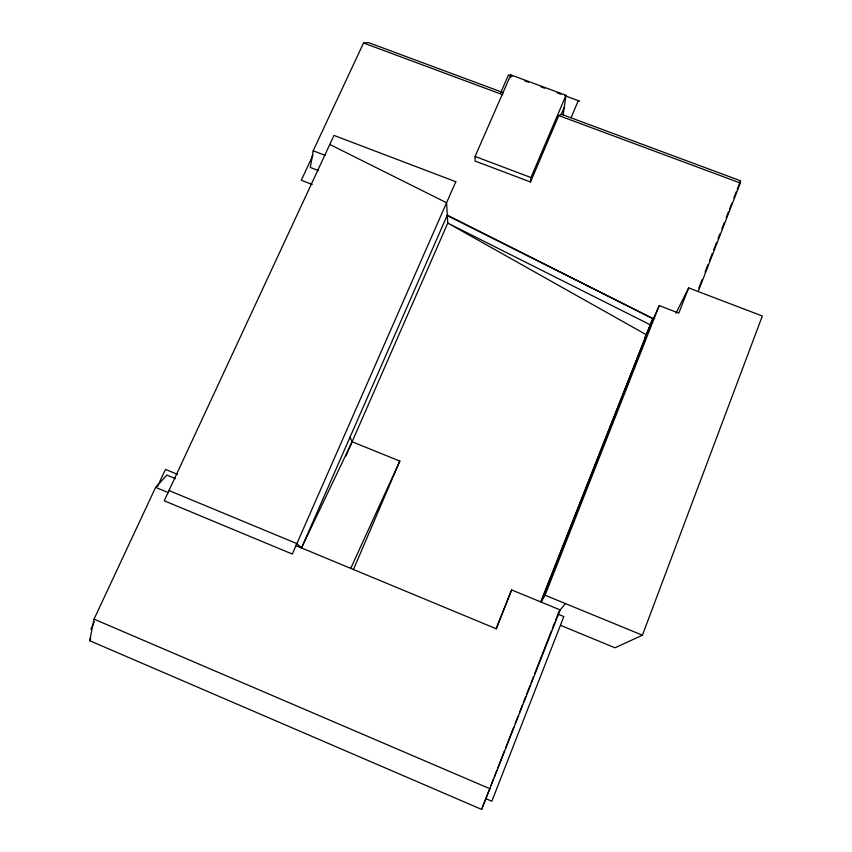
<?xml version="1.0" encoding="UTF-8"?>
<svg xmlns="http://www.w3.org/2000/svg" width="852" height="852" viewBox="0 0 852 852"><rect width="100%" height="100%" fill="white"/><g stroke="black" fill="none" stroke-linecap="round" stroke-linejoin="round"><path stroke-width="1.28" d="M510.657 77.362L510.795 74.88L566.005 95.296L563.161 114.85M698.257 291.352L740.335 183.042L740.526 180.794L561.33 114.221L558.795 115.563L530.498 181.998L475.096 161.06L475.086 156.448L510.795 74.88M530.498 181.998L530.956 177.546L566.005 95.296M503.436 92.719L368.522 42.6L363.538 42.994L313.174 150.804L310.32 167.45L318.573 170.624M295.388 545.397L496.088 628.723L511.615 589.925L560.201 609.915L481.636 809.4L89.673 640.704L94.05 619.138L155.618 487.355L166.896 475.086L175.501 478.643M511.615 589.925L496.247 628.925M560.499 625.304L615.006 647.797L642.419 635.209L762.327 316.007L688.65 287.901L675.966 313.227M698.832 288.104L702.186 279.467M705.062 272.065L707.937 264.663M709.375 260.968L712.251 253.566M713.688 249.87L716.564 242.469M718.002 238.762L719.919 233.831M721.836 228.9L724.232 222.734M726.149 217.792L728.545 211.626M729.504 209.166L731.9 202.989M733.817 198.058L736.213 191.892M737.172 189.421L740.526 180.794M481.636 809.4L489.133 790.219M491.029 785.352L493.446 779.175M494.416 776.704L496.822 770.527M497.792 768.067L504.544 750.782M505.513 748.312L513.713 727.32M515.162 723.625L518.059 716.212M519.507 712.506L522.404 705.105M523.362 702.634L525.78 696.457M526.749 693.986L530.125 685.349M531.084 682.878L533.501 676.712M534.47 674.241L551.361 631.034M552.32 628.563L554.737 622.386M555.696 619.915L559.082 611.278L565.43 603.578M688.65 287.901L678.81 313.11L659.246 305.602L644.538 338.255M540.903 601.437L652.834 318.584L447.3 215.119L301.502 547.932L296.879 543.608L168.994 490.539M447.417 215.652L652.834 318.584L541.041 602.034L545.067 595.207L659.246 305.602M571.128 117.597L578.295 100.664M561.33 114.221L564.248 107.373M353.41 569.594L399.833 461.092L352.121 441.773L350.012 437.204M500.656 92.815L508.527 74.848L512.265 76.233M345.763 456.299L447.769 223.086L446.565 202.744L329.788 144.467M350.736 568.369L399.833 461.092M89.673 640.704L90.791 638.308M90.93 629.085L94.295 621.875M157.631 486.215L165.48 469.409L177.429 474.351M313.035 155.064L301.288 180.241L312.215 184.447M301.502 547.932L352.121 441.773M524.715 80.844L528.453 82.229M540.913 86.84L544.652 88.214M557.112 92.825L560.85 94.21M564.588 95.594L579.754 101.196M363.538 42.994L502.669 94.71M558.795 115.563L740.335 183.042M475.086 156.448L530.956 177.546M313.174 150.804L325.091 155.352M545.067 595.207L642.419 635.209M558.167 614.217L563.832 616.56L491.849 801.231L485.736 798.601M155.618 487.355L168.579 492.733M94.05 619.138L490.262 788.888M650.087 324.708L447.769 223.086L646.167 334.644M455.799 181.721L292.289 554.056L164.234 500.774L333.995 135.425L455.799 181.721"/></g></svg>
